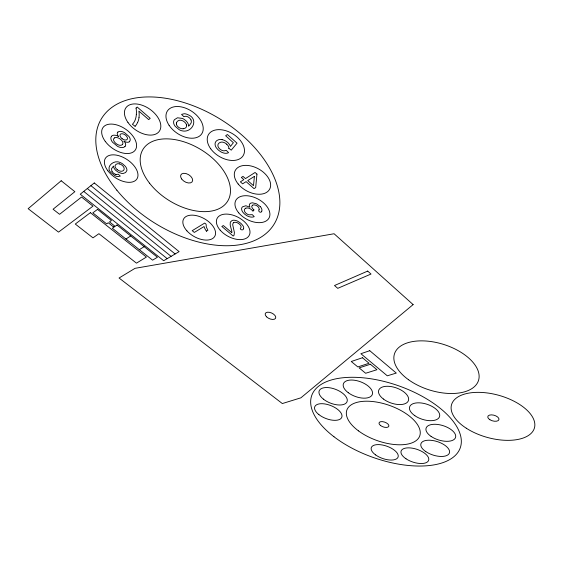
<?xml version="1.0" encoding="UTF-8"?>
<svg xmlns="http://www.w3.org/2000/svg" width="563" height="563" viewBox="0 0 563 563"><rect width="100%" height="100%" fill="white"/><g stroke="black" fill="none" stroke-linecap="round" stroke-linejoin="round"><path stroke-width="0.84" d="M243.631 228.451C243.603 231.393 238.621 229.289 240.823 227.776A4.208 2.505 27.9 0 0 240.169 224.862L239.697 224.384A6.573 3.913 27.9 0 0 239.148 223.905L238.782 223.624A4.335 2.583 27.9 0 0 236.284 222.42A4.068 2.428 27.9 0 0 233.589 222.695M259.191 209.661C257.277 211.216 261.281 213.771 261.746 211.216M176.536 122.586L177.303 121.411A10.317 6.566 33.6 0 1 177.824 120.975L179.196 120.348A5.222 3.329 33.8 0 1 180.99 120.292A4.94 3.146 33.9 0 1 184.171 121.728A5.292 3.371 33.8 0 1 186.543 125.007M111.516 136.38L111.249 136.753A7.213 4.237 34.7 0 0 110.96 139.096A8.241 4.842 34.7 0 0 111.115 139.666A7.678 4.511 34.7 0 0 112.621 142.305L117.533 146.331A7.601 4.469 34.6 0 0 119.975 147.309A8.163 4.8 34.7 0 0 120.989 147.513A7.277 4.279 34.6 0 0 123.783 147.253L124.437 146.887A9.381 5.51 34.7 0 0 124.902 146.493M135.071 126.26L132.404 124.289A34.864 20.979 36.8 0 0 134.916 120.595A44.533 26.679 37.1 0 0 136.359 114.359M136 108.103L137.217 107.04L150.208 118.336L148.681 119.609L138.885 111.101A38.27 23.041 36.8 0 1 138.991 117.378M125.894 239.071L130.778 235.869M139.251 249.733L144.212 246.636M206.396 231.189L207.888 230.295L206.332 227.023L206.079 224.208L204.707 223.061L192.215 230.689L194.312 232.435L204.031 226.544A17.805 10.408 28.4 0 0 206.459 231.182M245.848 208.19L245.538 208.338A6.13 3.751 27.8 0 0 245.095 208.62A4.997 3.054 27.9 0 0 245.89 213.145A5.757 3.526 27.8 0 0 246.263 213.433A4.448 2.724 27.9 0 0 248.923 214.82L252.308 214.658L254.23 216.656L253.463 216.917A7.34 4.49 27.8 0 1 249.303 216.734A7.228 4.427 27.8 0 1 246.474 215.453L244.982 214.39A10.788 6.622 27.8 0 1 244.082 213.595L243.068 212.483A7.819 4.793 27.9 0 1 241.696 209.718A8.494 5.201 27.8 0 1 241.633 209.183L241.618 208.929A7.066 4.328 27.9 0 1 242.498 206.846L245.813 205.755L249.909 207.198L249.282 205.537L249.55 204.102L250.725 203.144L252.463 202.8L256.531 203.82L260.247 206.586M119.588 163.939L118.941 163.791A5.025 2.878 33.5 0 0 117.322 163.805L116.126 164.333A9.374 5.37 33.3 0 0 115.704 164.692L115.119 165.663A4.701 2.688 33.5 0 0 115.098 166.62A4.525 2.59 33.5 0 0 116.689 169.16A5.651 3.237 33.5 0 0 117.273 169.646M228.817 148.336L231.245 150.152L237.037 143.185L227.389 134.515L225.643 135.767L233.385 142.706L230.422 146.429A8.755 5.658 31.4 0 0 227.741 142.502L226.41 141.496A7.755 5.018 31.4 0 0 222.857 139.828A8.783 5.679 31.4 0 0 222.096 139.652M253.997 209.95L252.935 211.238A8.649 5.278 27.9 0 0 251.253 209.464A4.603 2.822 27.9 0 0 245.82 208.162M83.774 191.427L167.162 258.628M90.946 185.684L175.093 253.941M87.321 188.528L171.082 256.362M111.96 171.448L111.467 168.816L113.444 166.064A6.686 3.828 33.5 0 0 113.775 167.521L113.909 167.83A7.558 4.328 33.5 0 0 114.458 168.794A6.636 3.793 33.5 0 0 115.76 170.336L118.181 172.144L121.326 173.334A7.178 4.103 33.5 0 0 123.149 173.467L125.619 172.545L126.886 170.519A7.396 4.237 33.5 0 0 126.766 168.977L126.344 167.873A7.045 4.032 33.5 0 0 125.26 166.24L122.706 163.924A7.741 4.434 33.5 0 0 120.728 162.777A8.1 4.638 33.5 0 0 119.687 162.341A7.601 4.356 33.5 0 0 117.625 161.813C113.466 161.243 108.026 165.149 109.109 169.667A7.403 4.201 33.5 0 0 110.629 172.299L115.056 175.755A6.01 3.413 33.4 0 0 116.64 176.346A5.926 3.364 33.4 0 0 118.139 176.571L120.334 176.099L118.279 174.206L116.471 174.502A3.244 1.837 33.4 0 1 115.872 174.396M176.627 124.74L176.423 123.937M119.588 163.924A4.413 2.534 33.5 0 1 123.818 167.394L123.973 167.767A6.052 3.469 33.6 0 1 124.12 168.344A5.595 3.202 33.6 0 1 123.916 169.843L123.508 170.399A8.41 4.814 33.7 0 1 123.093 170.744L122.643 170.99A5.025 2.871 33.5 0 1 120.398 171.152A4.793 2.745 33.5 0 1 117.266 169.653M115.872 174.41A4.349 2.47 33.5 0 1 112.051 171.448M122.136 138.737A4.145 2.456 34.8 0 0 126.985 139.547A3.892 2.308 34.8 0 0 127.329 137.661A4.23 2.512 34.8 0 0 124.254 134.367A4.23 2.512 34.8 0 0 120.468 134.163A4.082 2.421 34.8 0 0 121.65 138.266A5.75 3.42 34.8 0 0 122.171 138.695M122.431 144.48A6.179 3.631 34.7 0 1 122.199 144.698A5.729 3.364 34.7 0 1 120.524 145.282A4.553 2.674 34.7 0 1 118.209 144.832A5.679 3.336 34.7 0 1 115.457 143.023A4.983 2.928 34.7 0 1 113.902 138.428L114.05 138.336A6.453 3.793 34.6 0 1 114.549 137.914M114.521 137.879A5.123 3.012 34.7 0 1 120.271 139.11A6.573 3.857 34.7 0 1 120.904 139.638L121.094 139.814A4.997 2.935 34.7 0 1 122.453 144.494M124.05 141.137A6.524 3.835 34.6 0 1 125 146.57M129.37 141.848A5.785 3.434 34.7 0 1 123.951 141.2M111.397 136.295A7.094 4.166 34.8 0 1 118.575 136.457M118.511 136.577A5.721 3.392 34.9 0 1 117.85 131.974M118.033 132.122A7.228 4.293 34.8 0 1 118.378 131.869A6.277 3.723 34.8 0 1 120.918 131.404L121.207 131.446A7.375 4.37 34.8 0 1 122.115 131.636A6.819 4.047 34.8 0 1 124.62 132.699L128.906 136.415A6.622 3.934 34.7 0 1 130.011 138.484A7.094 4.208 34.7 0 1 130.13 138.977A6.179 3.667 34.7 0 1 129.743 141.165L129.61 141.313A7.41 4.398 34.8 0 1 129.201 141.686M136.07 108.117A38.896 23.393 37 0 1 136.309 114.331M139.04 117.4A40.374 24.265 36.8 0 1 137.548 122.643M137.492 122.607A35.342 21.267 36.6 0 1 135.12 126.302M183.158 128.744A7.727 4.912 34 0 0 185.832 127.625L186.198 127.189A5.398 3.434 33.9 0 0 186.592 125.415A5.799 3.695 33.9 0 0 186.508 125M183.144 128.73A5.468 3.477 33.9 0 1 180.624 128.385A4.898 3.111 33.8 0 1 176.536 124.733M176.416 123.937A5.454 3.469 33.8 0 1 176.536 122.586M191.047 119.961A7.643 4.905 34 0 1 191.068 123.037L189.281 125.563A33.006 21.049 35.3 0 1 188.563 126.175L188.302 124.303A6.967 4.441 33.9 0 0 187.817 123.191L187.373 122.467A7.741 4.933 33.9 0 0 185.607 120.475L184.354 119.497A7.171 4.567 33.9 0 0 182.349 118.413L177.472 117.787L174.424 119.687A10.035 6.39 33.8 0 0 173.615 121.847L173.657 123.058A7.488 4.757 33.9 0 0 174.016 124.303A7.72 4.905 33.9 0 0 175.262 126.379L179.118 129.645A8.016 5.095 33.8 0 0 181.56 130.715C192.074 133.755 199.598 118.969 187.746 114.627A6.763 4.349 34 0 0 184.164 113.74L181.553 114.395L183.862 116.668A9.761 6.263 33.6 0 1 184.981 116.344L185.994 116.295A3.082 1.985 34 0 1 186.262 116.323A4.61 2.963 33.9 0 1 190.97 119.954M243.652 228.458A6.369 3.793 27.8 0 0 242.801 225.503L241.253 223.736A12.147 7.199 27.9 0 0 240.352 222.955L237.839 221.294A6.418 3.828 27.9 0 0 235.932 220.541A6.925 4.124 27.9 0 0 234.996 220.337A6.151 3.667 27.9 0 0 232.111 220.492L230.33 222.089L230.183 224.806A40.67 24.575 26.4 0 0 230.541 226.495L231.78 231.217A9.416 5.517 28.3 0 1 231.829 232.681L223.377 225.545L221.829 226.46L233.181 236.031A5.109 2.998 27.9 0 0 234.067 235.186L234.398 232.491L232.723 224.834A9.852 5.876 27.6 0 1 232.751 224.292L233.138 223.18A4.476 2.667 27.9 0 1 233.603 222.709M260.261 206.586A6.953 4.3 27.7 0 1 261.774 211.231M252.52 205.171A4.096 2.534 27.7 0 1 257.15 205.974A4.096 2.534 27.7 0 1 259.036 209.591M252.625 205.277A5.158 3.188 27.7 0 0 252.351 205.467L251.964 205.903A3.188 1.97 27.8 0 0 251.837 207.001L251.942 207.318A6.32 3.913 27.6 0 0 253.864 209.837M222.096 139.652A7.952 5.144 31.4 0 0 218.641 139.715L217.212 140.363A11.724 7.579 31.2 0 0 216.488 140.905L216.283 141.102A9.48 6.123 31.3 0 0 215.073 144.325L215.242 145.409A7.91 5.109 31.4 0 0 216.431 147.914L218.001 149.688A12.041 7.805 31.4 0 0 219.042 150.588L220.696 151.75A7.636 4.926 31.3 0 0 227.22 153.171L228.571 152.657L226.27 150.363L224.405 150.807A4.778 3.082 31.4 0 1 222.941 150.673A5.004 3.23 31.4 0 1 219.64 148.822A5.18 3.343 31.4 0 1 217.994 146.204A6.172 3.983 31.3 0 1 217.923 145.775A5.89 3.8 31.3 0 1 218.261 144.015L218.937 143.192A9.782 6.32 31.1 0 1 219.507 142.763L220.963 142.172A5.215 3.371 31.4 0 1 225.812 143.466L226.277 143.825A7.34 4.736 31.4 0 1 226.741 144.219M226.727 144.227A5.637 3.645 31.4 0 1 228.852 148.351M256.946 174.129L255.686 187.599L254.033 188.619L246.101 181.631L242.625 183.834L240.373 181.856L243.842 179.639L241.351 177.444L242.991 176.395L245.482 178.591L255.088 172.468L256.946 174.129M254.413 176.367L253.484 185.656L247.748 180.589L254.413 176.367M61.191 180.758L28.15 208.697L58.531 232.118L92.979 206.149L81.565 197.036L59.572 214.306L53.07 209.232L74.865 191.687L61.191 180.758M413.129 304.604L300.895 397.823L282.33 403.551L119.053 278.016L135.043 268.326L334.084 233.751L413.129 304.604M94.274 182.961L80.242 194.193L163.692 260.725L179.118 251.619L94.274 182.961M90.376 212.68L75.28 224.046L93.001 237.86L98.905 233.694L136.471 263.153L146.415 257.052L90.376 212.68M97.519 209.387L92.818 212.863L106.66 223.877L108.251 222.758L113.339 226.798L114.571 225.932L109.489 221.892L111.439 220.52L97.519 209.387M117.013 225.024L112.354 228.275L152.573 260.162L157.443 257.228L117.013 225.024M367.695 271.084L334.499 285.525L337.758 288.34L371.017 274.047L367.695 271.084M369.757 350.7L360.89 353.712L387.295 375.81L396.296 373.086L369.757 350.7M362.459 357.751L351.249 361.495L357.822 366.928L369.075 363.276L362.459 357.751M370.398 364.247L359.131 367.885L365.64 373.269L376.95 369.715L370.398 364.247M266.552 316.821A5.665 3.047 24.5 0 0 275.532 318.348A5.665 3.047 24.5 0 0 269.325 312.296A5.665 3.047 24.5 0 0 266.552 316.821M380.525 425.508A5.187 2.498 19.5 0 0 388.766 426.409A5.187 2.498 19.5 0 0 382.544 421.645A5.187 2.498 19.5 0 0 380.525 425.508M375.605 454.911A14.202 6.496 19.4 0 0 397.957 457.36A14.202 6.496 19.4 0 0 380.518 444.728A14.202 6.496 19.4 0 0 375.605 454.911M406.007 458.789A14.518 6.693 18.5 0 0 428.612 460.372A14.518 6.693 18.5 0 0 409.998 447.902A14.518 6.693 18.5 0 0 406.007 458.789M358.476 430.878A38.657 18.628 19.5 0 0 419.435 436.656A38.657 18.628 19.5 0 0 371.988 401.461A38.657 18.628 19.5 0 0 358.476 430.878M425.797 451.61A14.976 7.059 17.8 0 0 449.358 453.138A14.976 7.059 17.8 0 0 430.378 440.252A14.976 7.059 17.8 0 0 425.797 451.61M431.075 436.388A15.44 7.495 17.5 0 0 455.446 437.725A15.44 7.495 17.5 0 0 435.938 424.312A15.44 7.495 17.5 0 0 431.075 436.388M414.825 415.691A15.736 7.882 18.1 0 0 439.506 416.733A15.736 7.882 18.1 0 0 419.414 402.834A15.736 7.882 18.1 0 0 414.825 415.691M383.368 399.005A15.722 7.995 19.2 0 0 408.295 400.919A15.722 7.995 19.2 0 0 389.068 386.338A15.722 7.995 19.2 0 0 383.368 399.005M348.265 392.714A15.426 7.791 20.5 0 0 372.305 394.508A15.426 7.791 20.5 0 0 353.008 380.088A15.426 7.791 20.5 0 0 348.265 392.714M323.359 399.104A14.941 7.347 21.3 0 0 346.899 402.01A14.941 7.347 21.3 0 0 329.095 387.696A14.941 7.347 21.3 0 0 323.359 399.104M318.876 414.593A14.49 6.911 21.3 0 0 341.65 417.591A14.49 6.911 21.3 0 0 324.323 403.875A14.49 6.911 21.3 0 0 318.876 414.593M333.943 436.726A78.743 38.017 19.4 0 0 459.162 450.337A78.743 38.017 19.4 0 0 364.845 377.977A78.743 38.017 19.4 0 0 333.943 436.726M408.506 379.722A44.069 23.85 17.5 0 0 478.339 380.975A44.069 23.85 17.5 0 0 422.616 340.868A44.069 23.85 17.5 0 0 408.506 379.722M466.291 428.218A43.055 21.83 15.6 0 0 534.28 428.457A43.055 21.83 15.6 0 0 478.346 392.348A43.055 21.83 15.6 0 0 466.291 428.218M489.866 419.709A5.778 2.921 15.6 0 0 498.931 419.646A5.778 2.921 15.6 0 0 491.316 414.861A5.778 2.921 15.6 0 0 489.866 419.709M186.916 230.858A17.84 10.268 29.1 0 0 214.707 236.432A17.84 10.268 29.1 0 0 195.973 215.552A17.84 10.268 29.1 0 0 186.916 230.858M220.21 230.183A18.164 10.767 28 0 0 248.945 235.869A18.164 10.767 28 0 0 230.429 214.517A18.164 10.767 28 0 0 220.21 230.183M238.719 212.849A18.804 11.577 27.8 0 0 268.692 218.585A18.804 11.577 27.8 0 0 249.888 196.114A18.804 11.577 27.8 0 0 238.719 212.849M238.198 184.017A19.578 12.492 28.8 0 0 269.353 189.696A19.578 12.492 28.8 0 0 249.824 165.74A19.578 12.492 28.8 0 0 238.198 184.017M210.717 148.801A20.296 13.167 31.3 0 0 242.836 156.141A20.296 13.167 31.3 0 0 224.004 130.229A20.296 13.167 31.3 0 0 210.717 148.801M169.118 125.331A20.62 13.188 33.8 0 0 201.322 134.388A20.62 13.188 33.8 0 0 183.313 107.385A20.62 13.188 33.8 0 0 169.118 125.331M127.963 122.453A20.416 12.562 35.1 0 0 159.287 131.306A20.416 12.562 35.1 0 0 140.63 104.76A20.416 12.562 35.1 0 0 127.963 122.453M105.295 141.426A19.691 11.612 34.8 0 0 135.296 150.047A19.691 11.612 34.8 0 0 116.801 124.937A19.691 11.612 34.8 0 0 105.295 141.426M107.857 170.786A18.846 10.796 33.5 0 0 136.725 179.231A18.846 10.796 33.5 0 0 118.962 155.726A18.846 10.796 33.5 0 0 107.857 170.786M116.865 190.195A101.164 61.423 31.5 0 0 274.111 224.173A101.164 61.423 31.5 0 0 172.595 99.567A101.164 61.423 31.5 0 0 116.865 190.195M149.54 183.172A49.621 30.008 31.4 0 0 227.044 202.096A49.621 30.008 31.4 0 0 179.386 140.532A49.621 30.008 31.4 0 0 149.54 183.172M181.624 178.943A6.65 4.018 31.3 0 0 192.074 181.926A6.65 4.018 31.3 0 0 186.163 173.601A6.65 4.018 31.3 0 0 181.624 178.943"/></g></svg>
